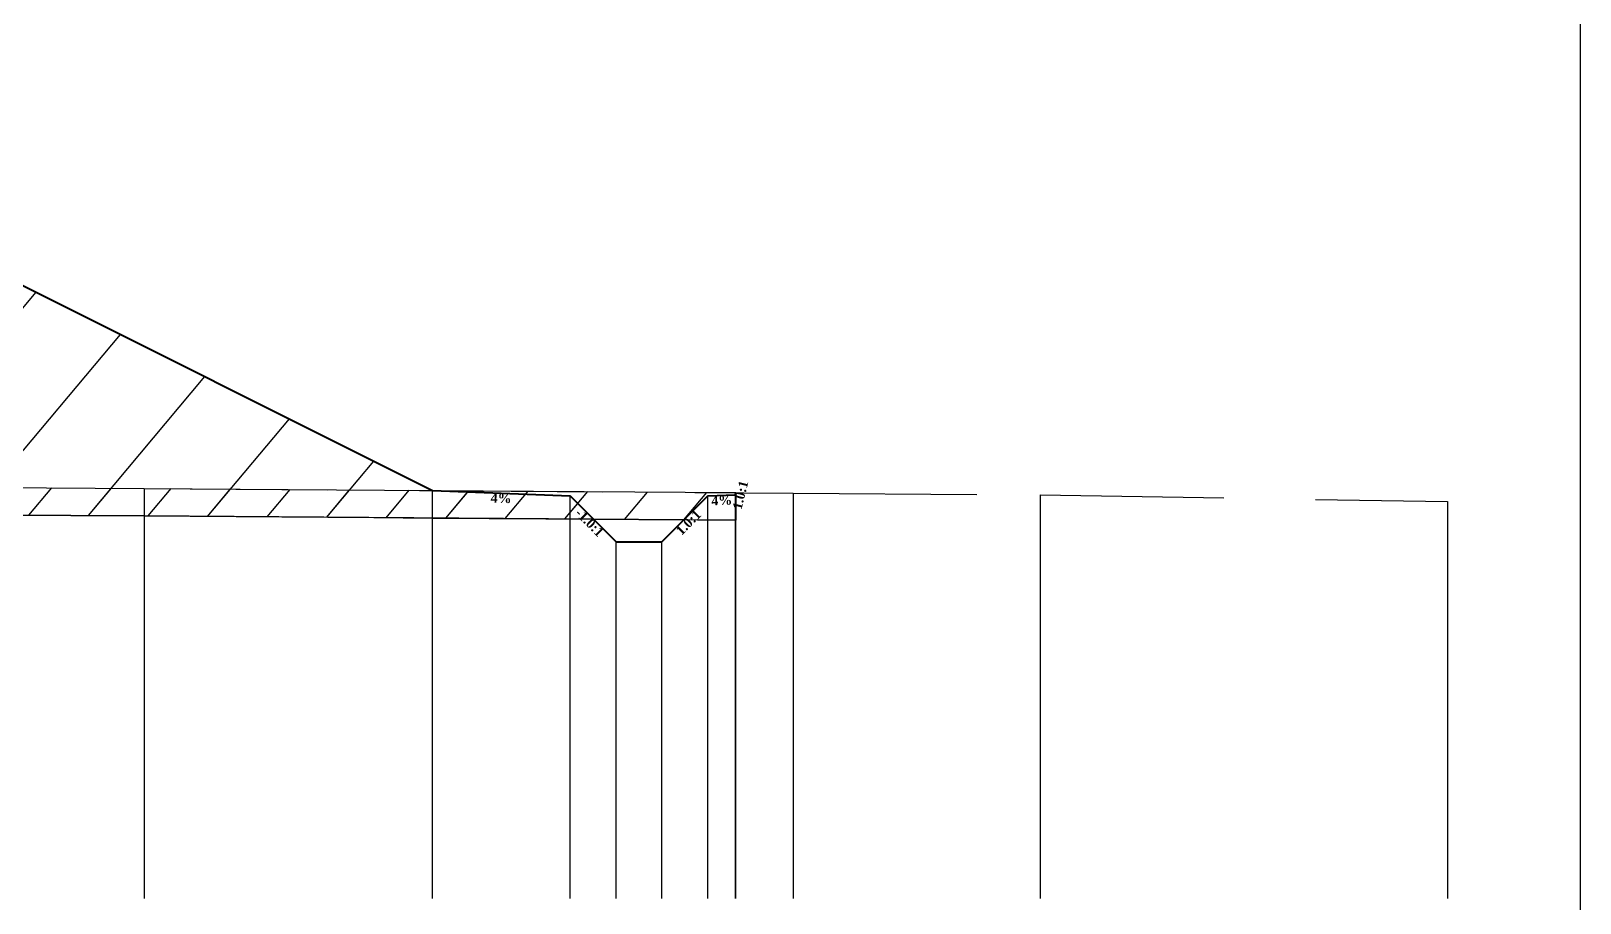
# Model space of a CAD drawing. Header units: millimetres. Extents: x 2762 to 3076, y 916 to 3305.
# Drawn here: x 2907.95 to 2924.82, y 1052.73 to 1062.23 of the extents above; entities that cross this region are included whole.
import ezdxf

# ---------------------------------------------------------------- set-up
doc = ezdxf.new("R2010")
doc.units = ezdxf.units.MM
doc.header["$LTSCALE"] = 2
doc.linetypes.add('CACHE', pattern=[9.525, 6.35, -3.175])
doc.linetypes.add('DASHED', pattern=[0.75, 0.5, -0.25])
doc.layers.add('C-ROAD-CORR', color=5, linetype='Continuous')
doc.layers.add('C-ROAD-SCTN', color=7, linetype='Continuous')
doc.styles.add('C3D_Etiquette', font='romans.shx')

msp = doc.modelspace()

# ---------------------------------------------------------------- hatches: boundary and pattern name
at = {"linetype": 'Continuous', "lineweight": -3}
h = msp.add_hatch(dxfattribs=at)
h.set_pattern_fill('_U', color=3, angle=50, style=0, pattern_type=0)
h.set_pattern_definition([(50, (2915.0599, 1056.9048), (-0.766044, 0.642788), [])])
h.paths.add_polyline_path([(2915.06, 1056.905), (2915.32, 1057.165), (2915.62, 1057.177), (2915.626, 1057.201), (2915.626, 1056.901)])
h.paths.add_polyline_path([(2881.569, 1056.825), (2881.831, 1057.087), (2883.331, 1057.147), (2892.483, 1061.723), (2900.48, 1062.043), (2902.876, 1061.947), (2912.32, 1057.225), (2913.82, 1057.165), (2914.073, 1056.912), (2909.178, 1056.948), (2898.38, 1057.008), (2898.376, 1057.008), (2889.266, 1056.919)])
h.paths.add_polyline_path([(2880.026, 1056.817), (2880.026, 1057.117), (2880.031, 1057.099), (2880.331, 1057.087), (2880.597, 1056.82)])
h = msp.add_hatch(dxfattribs=at)
h.set_pattern_fill('_U', color=150, scale=0.5, angle=50, style=0, pattern_type=0)
h.set_pattern_definition([(50, (2915.05993, 1056.90477), (-0.383022, 0.321394), [])])
h.paths.add_polyline_path([(2915.06, 1056.905), (2915.32, 1057.165), (2915.62, 1057.177), (2915.626, 1057.201), (2915.626, 1056.901)])
h.paths.add_polyline_path([(2912.32, 1057.225), (2915.626, 1057.201), (2915.62, 1057.177), (2915.32, 1057.165), (2915.06, 1056.905), (2914.073, 1056.912), (2913.82, 1057.165)])
h.paths.add_polyline_path([(2881.569, 1056.825), (2881.831, 1057.087), (2883.331, 1057.147), (2889.266, 1057.219), (2898.376, 1057.308), (2898.38, 1057.308), (2909.178, 1057.248), (2912.32, 1057.225), (2913.82, 1057.165), (2914.073, 1056.912), (2909.178, 1056.948), (2898.38, 1057.008), (2898.376, 1057.008), (2889.266, 1056.919)])
h.paths.add_polyline_path([(2880.026, 1057.117), (2881.415, 1057.124), (2883.331, 1057.147), (2881.831, 1057.087), (2881.569, 1056.825), (2881.415, 1056.824), (2880.597, 1056.82), (2880.331, 1057.087), (2880.031, 1057.099)])
h.paths.add_polyline_path([(2880.026, 1056.817), (2880.026, 1057.117), (2880.031, 1057.099), (2880.331, 1057.087), (2880.597, 1056.82)])
h = msp.add_hatch(dxfattribs=at)
h.set_pattern_fill('_U', color=1, angle=50, style=0, pattern_type=0)
h.set_pattern_definition([(50, (2914.0731, 1056.9121), (-0.766044, 0.642788), [])])
h.paths.add_polyline_path([(2914.073, 1056.912), (2915.06, 1056.905), (2914.82, 1056.665), (2914.32, 1056.665)])
h.paths.add_polyline_path([(2880.597, 1056.82), (2881.415, 1056.824), (2881.569, 1056.825), (2881.331, 1056.587), (2880.831, 1056.587)])

# ---------------------------------------------------------------- linework, layer by layer
at = {"color": 253, "linetype": 'Continuous', "lineweight": -3}
for p, q in [((2902.876, 1061.947), (2912.32, 1057.225)), ((2898.38, 1057.308), (2909.178, 1057.248)), ((2909.178, 1057.248), (2912.32, 1057.225)), ((2912.32, 1057.225), (2915.626, 1057.201)), ((2913.82, 1057.165), (2912.32, 1057.225)), ((2912.32, 1057.225), (2913.82, 1057.165)), ((2912.32, 1057.225), (2913.82, 1057.165)), ((2914.073, 1056.912), (2913.82, 1057.165)), ((2913.82, 1057.165), (2914.073, 1056.912)), ((2913.82, 1057.165), (2914.073, 1056.912)), ((2915.06, 1056.905), (2915.32, 1057.165)), ((2915.32, 1057.165), (2915.06, 1056.905)), ((2915.06, 1056.905), (2915.32, 1057.165)), ((2915.32, 1057.165), (2915.62, 1057.177)), ((2915.62, 1057.177), (2915.32, 1057.165)), ((2915.32, 1057.165), (2915.62, 1057.177)), ((2915.62, 1057.177), (2915.626, 1057.201)), ((2915.626, 1057.201), (2915.62, 1057.177)), ((2915.62, 1057.177), (2915.626, 1057.201)), ((2915.626, 1057.201), (2915.626, 1056.901)), ((2915.626, 1057.201), (2915.626, 1056.901)), ((2909.178, 1056.948), (2898.38, 1057.008)), ((2909.178, 1056.948), (2898.38, 1057.008)), ((2914.073, 1056.912), (2909.178, 1056.948)), ((2914.073, 1056.912), (2909.178, 1056.948)), ((2915.06, 1056.905), (2914.073, 1056.912)), ((2914.073, 1056.912), (2915.06, 1056.905)), ((2914.32, 1056.665), (2914.073, 1056.912)), ((2915.06, 1056.905), (2914.82, 1056.665)), ((2915.626, 1056.901), (2915.06, 1056.905)), ((2915.626, 1056.901), (2915.06, 1056.905)), ((2914.82, 1056.665), (2914.32, 1056.665))]:
    msp.add_line(p, q, dxfattribs=at)
at = {"color": 105, "linetype": 'DASHED', "lineweight": -3, "ltscale": 2}
for p, q in [((2898.38, 1057.308), (2909.178, 1057.248)), ((2909.178, 1057.248), (2916.249, 1057.196)), ((2916.249, 1057.196), (2918.941, 1057.176)), ((2918.941, 1057.176), (2923.38, 1057.103))]:
    msp.add_line(p, q, dxfattribs=at)
at = {"color": 98, "linetype": 'CACHE', "lineweight": -3}
for p, q in [((2909.178, 1057.248), (2909.178, 1052.784)), ((2916.249, 1057.196), (2916.249, 1052.784)), ((2918.941, 1057.176), (2918.941, 1052.784)), ((2923.38, 1057.103), (2923.38, 1052.784))]:
    msp.add_line(p, q, dxfattribs=at)
at = {"color": 8, "linetype": 'CACHE', "lineweight": -3}
for p, q in [((2912.32, 1052.784), (2912.32, 1057.225)), ((2913.82, 1052.784), (2913.82, 1057.165)), ((2915.32, 1052.784), (2915.32, 1057.165)), ((2915.62, 1052.784), (2915.62, 1057.177)), ((2915.626, 1052.784), (2915.626, 1057.201)), ((2914.32, 1052.784), (2914.32, 1056.665)), ((2914.82, 1052.784), (2914.82, 1056.665))]:
    msp.add_line(p, q, dxfattribs=at)
at = {"color": 6, "linetype": 'Continuous', "lineweight": -3}
for p, q in [((2903.131, 1056.982), (2909.178, 1056.948)), ((2909.178, 1056.948), (2911.68, 1056.93)), ((2911.68, 1056.93), (2912.32, 1056.925)), ((2912.32, 1056.925), (2914.788, 1056.907)), ((2914.788, 1056.907), (2915.626, 1056.901))]:
    msp.add_line(p, q, dxfattribs=at)
msp.add_lwpolyline([(2865.388, 1071.145), (2924.822, 1071.145), (2924.822, 1041.645), (2865.388, 1041.645)], close=True)
at = {"layer": 'C-ROAD-CORR', "color": 1, "linetype": 'Continuous', "lineweight": 40}
for p, q in [((2902.876, 1061.947), (2912.32, 1057.225)), ((2912.32, 1057.225), (2913.82, 1057.165)), ((2913.82, 1057.165), (2914.32, 1056.665)), ((2914.82, 1056.665), (2915.32, 1057.165)), ((2915.32, 1057.165), (2915.62, 1057.177)), ((2915.62, 1057.177), (2915.626, 1057.201)), ((2914.32, 1056.665), (2914.82, 1056.665))]:
    msp.add_line(p, q, dxfattribs=at)
at = {"layer": 'C-ROAD-CORR', "color": 1, "linetype": 'Continuous', "lineweight": -3}
for p, q in [((2913.82, 1057.165), (2914.32, 1056.665)), ((2914.82, 1056.665), (2915.32, 1057.165))]:
    msp.add_line(p, q, dxfattribs=at)
at = {"layer": 'C-ROAD-SCTN', "color": 154, "linetype": 'Continuous', "lineweight": -3}
for p, q in [((2902.876, 1061.947), (2912.32, 1057.225)), ((2912.32, 1057.225), (2913.82, 1057.165)), ((2913.82, 1057.165), (2914.32, 1056.665)), ((2914.82, 1056.665), (2915.32, 1057.165)), ((2915.32, 1057.165), (2915.62, 1057.177)), ((2915.62, 1057.177), (2915.626, 1057.201)), ((2914.32, 1056.665), (2914.82, 1056.665))]:
    msp.add_line(p, q, dxfattribs=at)
at = {"layer": 'C-ROAD-SCTN', "color": 1, "linetype": 'Continuous', "lineweight": -3}
for p, q in [((2902.876, 1061.947), (2912.32, 1057.225)), ((2912.32, 1057.225), (2913.82, 1057.165)), ((2913.82, 1057.165), (2914.32, 1056.665)), ((2914.82, 1056.665), (2915.32, 1057.165)), ((2915.32, 1057.165), (2915.62, 1057.177)), ((2915.62, 1057.177), (2915.626, 1057.201)), ((2914.32, 1056.665), (2914.82, 1056.665))]:
    msp.add_line(p, q, dxfattribs=at)

# ---------------------------------------------------------------- texts
at = {"color": 7, "linetype": 'Continuous', "lineweight": -3, "char_height": 0.1, "attachment_point": 2, "style": 'C3D_Etiquette'}
for s, insert, width, rotation in [('{\\fTimes New Roman|b1|i0|c0|p18;1.0:1}', (2915.627, 1057.188), 0.29446, 75.9638), ('{\\fTimes New Roman|b1|i0|c0|p18;4%}', (2913.07, 1057.191), 0.42071, 357.7094), ('{\\fTimes New Roman|b1|i0|c0|p18;4%}', (2915.47, 1057.167), 0.37094, 2.2906), ('{\\fTimes New Roman|b1|i0|c0|p18;-1.0:1}', (2914.067, 1056.912), 0.34598, 315), ('{\\fTimes New Roman|b1|i0|c0|p18;1.0:1}', (2915.073, 1056.912), 0.29001, 45)]:
    msp.add_mtext(s, dxfattribs=dict(at, insert=insert, width=width, rotation=rotation))

doc.saveas('drawing.dxf')
